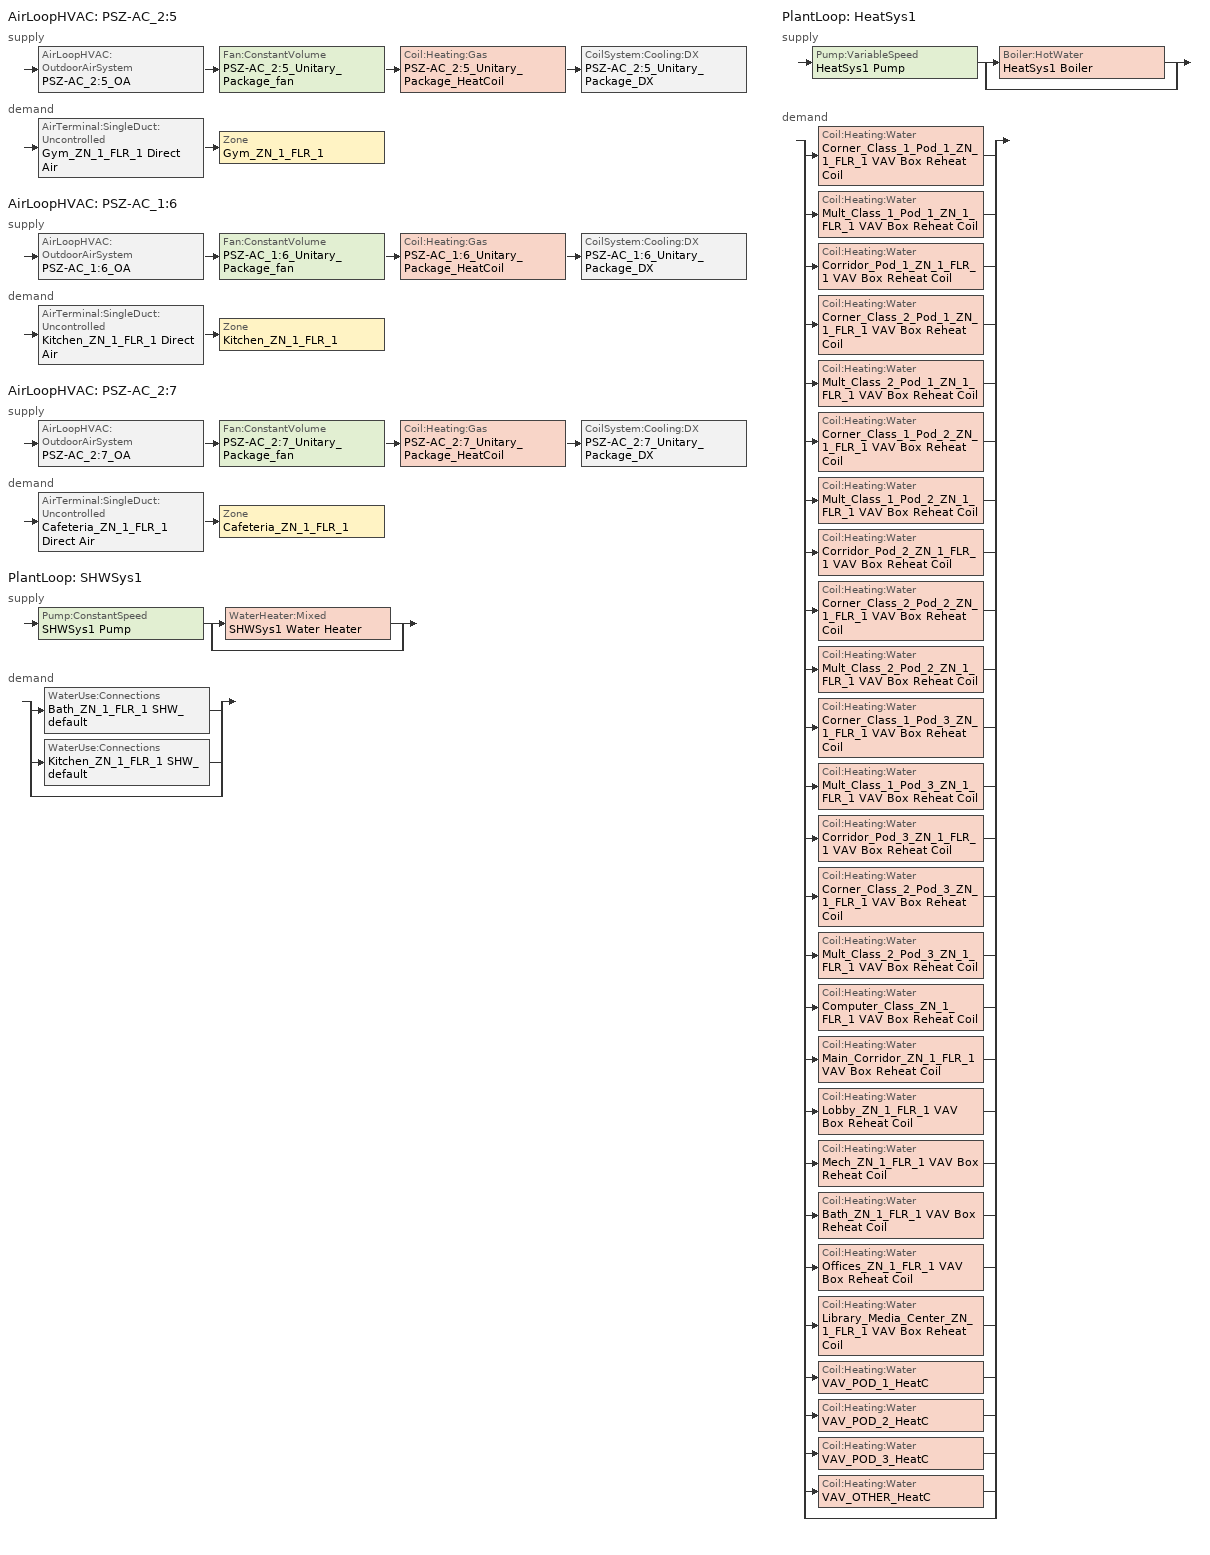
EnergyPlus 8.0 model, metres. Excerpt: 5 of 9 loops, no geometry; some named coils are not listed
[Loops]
AirLoopHVAC 'PSZ-AC_2:5'
 supply: AirLoopHVAC:OutdoorAirSystem 'PSZ-AC_2:5_OA' > Fan:ConstantVolume 'PSZ-AC_2:5_Unitary_Package_fan' > Coil:Heating:Gas 'PSZ-AC_2:5_Unitary_Package_HeatCoil' > CoilSystem:Cooling:DX 'PSZ-AC_2:5_Unitary_Package_DX'
 demand: AirTerminal:SingleDuct:Uncontrolled 'Gym_ZN_1_FLR_1 Direct Air' > Zone 'Gym_ZN_1_FLR_1'
AirLoopHVAC 'PSZ-AC_1:6'
 supply: AirLoopHVAC:OutdoorAirSystem 'PSZ-AC_1:6_OA' > Fan:ConstantVolume 'PSZ-AC_1:6_Unitary_Package_fan' > Coil:Heating:Gas 'PSZ-AC_1:6_Unitary_Package_HeatCoil' > CoilSystem:Cooling:DX 'PSZ-AC_1:6_Unitary_Package_DX'
 demand: AirTerminal:SingleDuct:Uncontrolled 'Kitchen_ZN_1_FLR_1 Direct Air' > Zone 'Kitchen_ZN_1_FLR_1'
AirLoopHVAC 'PSZ-AC_2:7'
 supply: AirLoopHVAC:OutdoorAirSystem 'PSZ-AC_2:7_OA' > Fan:ConstantVolume 'PSZ-AC_2:7_Unitary_Package_fan' > Coil:Heating:Gas 'PSZ-AC_2:7_Unitary_Package_HeatCoil' > CoilSystem:Cooling:DX 'PSZ-AC_2:7_Unitary_Package_DX'
 demand: AirTerminal:SingleDuct:Uncontrolled 'Cafeteria_ZN_1_FLR_1 Direct Air' > Zone 'Cafeteria_ZN_1_FLR_1'
PlantLoop 'SHWSys1'
 supply: Pump:ConstantSpeed 'SHWSys1 Pump' > split
  | WaterHeater:Mixed 'SHWSys1 Water Heater'
  | bypass
 demand: split
  | WaterUse:Connections 'Bath_ZN_1_FLR_1 SHW_default'
  | WaterUse:Connections 'Kitchen_ZN_1_FLR_1 SHW_default'
  | bypass
PlantLoop 'HeatSys1'
 supply: Pump:VariableSpeed 'HeatSys1 Pump' > split
  | Boiler:HotWater 'HeatSys1 Boiler'
  | bypass
 demand: split
  | Coil:Heating:Water 'Corner_Class_1_Pod_1_ZN_1_FLR_1 VAV Box Reheat Coil'
  | Coil:Heating:Water 'Mult_Class_1_Pod_1_ZN_1_FLR_1 VAV Box Reheat Coil'
  | Coil:Heating:Water 'Corridor_Pod_1_ZN_1_FLR_1 VAV Box Reheat Coil'
  | Coil:Heating:Water 'Corner_Class_2_Pod_1_ZN_1_FLR_1 VAV Box Reheat Coil'
  | Coil:Heating:Water 'Mult_Class_2_Pod_1_ZN_1_FLR_1 VAV Box Reheat Coil'
  | Coil:Heating:Water 'Corner_Class_1_Pod_2_ZN_1_FLR_1 VAV Box Reheat Coil'
  | Coil:Heating:Water 'Mult_Class_1_Pod_2_ZN_1_FLR_1 VAV Box Reheat Coil'
  | Coil:Heating:Water 'Corridor_Pod_2_ZN_1_FLR_1 VAV Box Reheat Coil'
  | Coil:Heating:Water 'Corner_Class_2_Pod_2_ZN_1_FLR_1 VAV Box Reheat Coil'
  | Coil:Heating:Water 'Mult_Class_2_Pod_2_ZN_1_FLR_1 VAV Box Reheat Coil'
  | Coil:Heating:Water 'Corner_Class_1_Pod_3_ZN_1_FLR_1 VAV Box Reheat Coil'
  | Coil:Heating:Water 'Mult_Class_1_Pod_3_ZN_1_FLR_1 VAV Box Reheat Coil'
  | Coil:Heating:Water 'Corridor_Pod_3_ZN_1_FLR_1 VAV Box Reheat Coil'
  | Coil:Heating:Water 'Corner_Class_2_Pod_3_ZN_1_FLR_1 VAV Box Reheat Coil'
  | Coil:Heating:Water 'Mult_Class_2_Pod_3_ZN_1_FLR_1 VAV Box Reheat Coil'
  | Coil:Heating:Water 'Computer_Class_ZN_1_FLR_1 VAV Box Reheat Coil'
  | Coil:Heating:Water 'Main_Corridor_ZN_1_FLR_1 VAV Box Reheat Coil'
  | Coil:Heating:Water 'Lobby_ZN_1_FLR_1 VAV Box Reheat Coil'
  | Coil:Heating:Water 'Mech_ZN_1_FLR_1 VAV Box Reheat Coil'
  | Coil:Heating:Water 'Bath_ZN_1_FLR_1 VAV Box Reheat Coil'
  | Coil:Heating:Water 'Offices_ZN_1_FLR_1 VAV Box Reheat Coil'
  | Coil:Heating:Water 'Library_Media_Center_ZN_1_FLR_1 VAV Box Reheat Coil'
  | Coil:Heating:Water 'VAV_POD_1_HeatC'
  | Coil:Heating:Water 'VAV_POD_2_HeatC'
  | Coil:Heating:Water 'VAV_POD_3_HeatC'
  | Coil:Heating:Water 'VAV_OTHER_HeatC'
  | bypass
[Sizing:Zone] Zone Cooling Design Supply Air Temperature Input Method=SupplyAirTemperature; Zone Cooling Design Supply Air Temperature {C}=12.8; Zone Heating Design Supply Air Temperature Input Method=SupplyAirTemperature; Zone Heating Design Supply Air Temperature {C}=40; Zone Cooling Design Supply Air Humidity Ratio {kg-H2O/kg-air}=0.0085; Zone Heating Design Supply Air Humidity Ratio {kg-H2O/kg-air}=0.008; Zone Heating Sizing Factor=0; Zone Cooling Sizing Factor=0; Cooling Design Air Flow Rate {m3/s}=0; Cooling Minimum Air Flow Fraction=0; Heating Design Air Flow Method=DesignDay; Heating Design Air Flow Rate {m3/s}=0
Name | Design Specification Outdoor Air Object | Cooling Design Air Flow Method | Cooling Minimum Air Flow {m3/s}
Gym_ZN_1_FLR_1 | SZ DSOA Gym_ZN_1_FLR_1 | DesignDay | 0
Kitchen_ZN_1_FLR_1 | SZ DSOA Kitchen_ZN_1_FLR_1 | DesignDayWithLimit | 2.35974
Cafeteria_ZN_1_FLR_1 | SZ DSOA Cafeteria_ZN_1_FLR_1 | DesignDay | 0
[DesignSpecification:OutdoorAir]
Name | Outdoor Air Method | Outdoor Air Flow per Zone Floor Area {m3/s-m2} | Outdoor Air Flow per Zone {m3/s}
SZ DSOA Gym_ZN_1_FLR_1 | Flow/Area | 0.00304781
SZ DSOA Kitchen_ZN_1_FLR_1 | Maximum | 0.00113724 | 2.35974
SZ DSOA Cafeteria_ZN_1_FLR_1 | Flow/Area | 0.0101594
[Fan:ZoneExhaust]
Kitchen_ZN_1_FLR_1 Exhaust Fan: Kitchen_Exhaust_SCH, 0.16, 125, 2.35974, Kitchen Exhaust Fan Balanced Exhaust Fraction Schedule
Gym_ZN_1_FLR_1 Dummy Exhaust Fan; Cafeteria_ZN_1_FLR_1 Dummy Exhaust Fan: Kitchen_Exhaust_SCH, 1, 0, 0
[Sizing:System] Type of Load to Size On=Sensible; Design Outdoor Air Flow Rate {m3/s}=AUTOSIZE; Minimum System Air Flow Ratio=1; Preheat Design Temperature {C}=7; Preheat Design Humidity Ratio {kgWater/kgDryAir}=0.008; Precool Design Temperature {C}=12.8; Precool Design Humidity Ratio {kgWater/kgDryAir}=0.008; Central Cooling Design Supply Air Temperature {C}=12.8; Central Heating Design Supply Air Temperature                        !- Central Heating Design Supply Air Temperature {C}=40; Sizing Option=Coincident; 100% Outdoor Air in Cooling=No; 100% Outdoor Air in Heating=No; Central Cooling Design Supply Air Humidity Ratio {kg-H2O/kg-Air}=0.0085; Central Heating Design Supply Air Humidity Ratio {kgWater/kgDryAir}=0.008; Cooling Design Air Flow Method=DesignDay; Cooling Design Air Flow Rate {m3/s}=0; Heating Design Air Flow Method=DesignDay; Heating Design Air Flow Rate {m3/s}=0; System Outdoor Air Method=ZoneSum
PSZ-AC_2:5; PSZ-AC_1:6; PSZ-AC_2:7
[Sizing:Plant] Loop Type=Heating
Name | Design Loop Exit Temperature {C} | Loop Design Temperature Difference {deltaC}
SHWSys1 | 60 | 5
HeatSys1 | 82 | 11
[ZoneControl:Thermostat] Control Type Schedule=Dual Zone Control Type Sched
Name | Zone or ZoneList | Control 1
Gym_ZN_1_FLR_1 Thermostat | Gym_ZN_1_FLR_1 | Gym_ZN_1_FLR_1 DualSPSched
Kitchen_ZN_1_FLR_1 Thermostat | Kitchen_ZN_1_FLR_1 | Kitchen_ZN_1_FLR_1 DualSPSched
Cafeteria_ZN_1_FLR_1 Thermostat | Cafeteria_ZN_1_FLR_1 | Cafeteria_ZN_1_FLR_1 DualSPSched
[ThermostatSetpoint:DualSetpoint] Heating Setpoint Temperature Schedule=HTGSETP_SCH_NO_OPTIMUM; Cooling Setpoint Temperature Schedule=CLGSETP_SCH_NO_OPTIMUM
Gym_ZN_1_FLR_1 DualSPSched; Kitchen_ZN_1_FLR_1 DualSPSched; Cafeteria_ZN_1_FLR_1 DualSPSched
[AirTerminal:SingleDuct:Uncontrolled] Availability Schedule=ALWAYS_ON; Maximum Air Flow Rate {m3/s}=AUTOSIZE
Gym_ZN_1_FLR_1 Direct Air; Kitchen_ZN_1_FLR_1 Direct Air; Cafeteria_ZN_1_FLR_1 Direct Air
[Zone equipment]
Gym_ZN_1_FLR_1: Gym_ZN_1_FLR_1 Dummy Exhaust Fan, Gym_ZN_1_FLR_1 Direct Air
Kitchen_ZN_1_FLR_1: Kitchen_ZN_1_FLR_1 Exhaust Fan, Kitchen_ZN_1_FLR_1 Direct Air
Cafeteria_ZN_1_FLR_1: Cafeteria_ZN_1_FLR_1 Dummy Exhaust Fan, Cafeteria_ZN_1_FLR_1 Direct Air
[Fan:ConstantVolume] Availability Schedule=HVACOperationSchd; Pressure Rise {Pa}=622.5; Maximum Flow Rate {m3/s}=AUTOSIZE; Motor In Airstream Fraction=1
Name | Fan Efficiency | Motor Efficiency
PSZ-AC_2:5_Unitary_Package_fan | 0.546 | 0.84
PSZ-AC_1:6_Unitary_Package_fan; PSZ-AC_2:7_Unitary_Package_fan | 0.56875 | 0.875
[Coil:Cooling:DX:TwoSpeed] Availability Schedule=ALWAYS_ON; Rated High Speed Sensible Heat Ratio=0.67608; Rated Low Speed Sensible Heat Ratio=0.67608
Name | Rated High Speed Total Cooling Capacity {W} | Rated High Speed COP {W/W} | Rated High Speed Air Flow Rate {m3/s} | Total Cooling Capacity Function of Temperature Curve | Total Cooling Capacity Function of Flow Fraction Curve | Energy Input Ratio Function of Temperature Curve | Energy Input Ratio Function of Flow Fraction Curve | Part Load Fraction Correlation Curve | Rated Low Speed Total Cooling Capacity {W} | Rated Low Speed COP {W/W} | Rated Low Speed Air Flow Rate {m3/s} | Low Speed Total Cooling Capacity Function of Temperature Curve | Low Speed Energy Input Ratio Function of Temperature Curve
PSZ-AC_2:5_Unitary_Package_CoolCoil | 32111.35 | 3.49917 | 1.29312 | PSZ-AC_2:5_Unitary_PackagecoolCapFT | PSZ-AC_2:5_Unitary_PackagecoolFFF | PSZ-AC_2:5_Unitary_PackagecoolEIRFT | PSZ-AC_2:5_Unitary_PackagecoolEIRFFF | PSZ-AC_2:5_Unitary_PackagecoolPLR | 32111.35 | 3.49917 | 1.29312 | PSZ-AC_2:5_Unitary_PackagecoolCapFT | PSZ-AC_2:5_Unitary_PackagecoolEIRFT
PSZ-AC_1:6_Unitary_Package_CoolCoil | 58597.89 | 3.2994 | 2.35974 | PSZ-AC_1:6_Unitary_PackagecoolCapFT | PSZ-AC_1:6_Unitary_PackagecoolFFF | PSZ-AC_1:6_Unitary_PackagecoolEIRFT | PSZ-AC_1:6_Unitary_PackagecoolEIRFFF | PSZ-AC_1:6_Unitary_PackagecoolPLR | 58597.89 | 3.2994 | 2.35974 | PSZ-AC_1:6_Unitary_PackagecoolCapFT | PSZ-AC_1:6_Unitary_PackagecoolEIRFT
PSZ-AC_2:7_Unitary_Package_CoolCoil | 79468.57 | 3.23281 | 3.2002 | PSZ-AC_2:7_Unitary_PackagecoolCapFT | PSZ-AC_2:7_Unitary_PackagecoolFFF | PSZ-AC_2:7_Unitary_PackagecoolEIRFT | PSZ-AC_2:7_Unitary_PackagecoolEIRFFF | PSZ-AC_2:7_Unitary_PackagecoolPLR | 79468.57 | 3.23281 | 3.2002 | PSZ-AC_2:7_Unitary_PackagecoolCapFT | PSZ-AC_2:7_Unitary_PackagecoolEIRFT
[Coil:Heating:Water] Availability Schedule=ALWAYS_ON; U-Factor Times Area Value {W/K}=AUTOSIZE; Maximum Water Flow Rate {m3/s}=AUTOSIZE; Performance Input Method=UFactorTimesAreaAndDesignWaterFlowRate; Rated Capacity {W}=AUTOSIZE; Rated Inlet Water Temperature {C}=82.2; Rated Inlet Air Temperature {C}=12.8; Rated Outlet Water Temperature {C}=71.1; Rated Outlet Air Temperature {C}=40
Corner_Class_1_Pod_1_ZN_1_FLR_1 VAV Box Reheat Coil; Mult_Class_1_Pod_1_ZN_1_FLR_1 VAV Box Reheat Coil; Corridor_Pod_1_ZN_1_FLR_1 VAV Box Reheat Coil; Corner_Class_2_Pod_1_ZN_1_FLR_1 VAV Box Reheat Coil; Mult_Class_2_Pod_1_ZN_1_FLR_1 VAV Box Reheat Coil; Corner_Class_1_Pod_2_ZN_1_FLR_1 VAV Box Reheat Coil; Mult_Class_1_Pod_2_ZN_1_FLR_1 VAV Box Reheat Coil; Corridor_Pod_2_ZN_1_FLR_1 VAV Box Reheat Coil; Corner_Class_2_Pod_2_ZN_1_FLR_1 VAV Box Reheat Coil; Mult_Class_2_Pod_2_ZN_1_FLR_1 VAV Box Reheat Coil; Corner_Class_1_Pod_3_ZN_1_FLR_1 VAV Box Reheat Coil; Mult_Class_1_Pod_3_ZN_1_FLR_1 VAV Box Reheat Coil; Corridor_Pod_3_ZN_1_FLR_1 VAV Box Reheat Coil; Corner_Class_2_Pod_3_ZN_1_FLR_1 VAV Box Reheat Coil; Mult_Class_2_Pod_3_ZN_1_FLR_1 VAV Box Reheat Coil; Computer_Class_ZN_1_FLR_1 VAV Box Reheat Coil; Main_Corridor_ZN_1_FLR_1 VAV Box Reheat Coil; Lobby_ZN_1_FLR_1 VAV Box Reheat Coil; Mech_ZN_1_FLR_1 VAV Box Reheat Coil; Bath_ZN_1_FLR_1 VAV Box Reheat Coil; Offices_ZN_1_FLR_1 VAV Box Reheat Coil; Library_Media_Center_ZN_1_FLR_1 VAV Box Reheat Coil
[Coil:Heating:Gas] Availability Schedule=ALWAYS_ON; Gas Burner Efficiency=0.7925; Nominal Capacity {W}=AUTOSIZE
PSZ-AC_2:5_Unitary_Package_HeatCoil; PSZ-AC_1:6_Unitary_Package_HeatCoil; PSZ-AC_2:7_Unitary_Package_HeatCoil
[CoilSystem:Cooling:DX] Availability Schedule=ALWAYS_ON
Name | Cooling Coil
PSZ-AC_2:5_Unitary_Package_DX | PSZ-AC_2:5_Unitary_Package_CoolCoil
PSZ-AC_1:6_Unitary_Package_DX | PSZ-AC_1:6_Unitary_Package_CoolCoil
PSZ-AC_2:7_Unitary_Package_DX | PSZ-AC_2:7_Unitary_Package_CoolCoil
[Controller:OutdoorAir] Minimum Outdoor Air Flow Rate {m3/s}=AUTOSIZE; Maximum Outdoor Air Flow Rate {m3/s}=AUTOSIZE; Economizer Control Action Type=ModulateFlow; Lockout Type=LockoutWithCompressor; Minimum Limit Type=FixedMinimum
Name | Economizer Control Type | Minimum Outdoor Air Schedule | Maximum Fraction of Outdoor Air Schedule
PSZ-AC_2:5_OA_Controller | NoEconomizer | MinOA_Sched | PSZ2_5_Timestep_Econ_Eff_SCH
PSZ-AC_1:6_OA_Controller | DifferentialDryBulb | Kitchen_Exhaust_SCH | PSZ1_6_Timestep_Econ_Eff_SCH
PSZ-AC_2:7_OA_Controller | DifferentialDryBulb | MinOA_MotorizedDamper_Sched | PSZ2_7_Timestep_Econ_Eff_SCH
[AirLoopHVAC] Design Supply Air Flow Rate {m3/s}=AUTOSIZE
PSZ-AC_2:5; PSZ-AC_1:6; PSZ-AC_2:7
[Pump:ConstantSpeed]
SHWSys1 Pump: Rated Flow Rate {m3/s}=autosize; Rated Pump Head {Pa}=29891; Rated Power Consumption {W}=AUTOSIZE; Motor Efficiency=0.3; Fraction of Motor Inefficiencies to Fluid Stream=0; Pump Control Type=Intermittent
[Pump:VariableSpeed]
HeatSys1 Pump: AUTOSIZE, 179352, AUTOSIZE, 0.9, 0, 0, 3.2485, -4.7443, 2.5295, 0, Intermittent
[Boiler:HotWater]
HeatSys1 Boiler: Fuel Type=NATURALGAS; Nominal Capacity {W}=612093; Nominal Thermal Efficiency=0.75; Efficiency Curve Temperature Evaluation Variable=LeavingBoiler; Normalized Boiler Efficiency Curve=HeatSys1 Boiler Efficiency Curve; Design Water Outlet Temperature {C}=81; Design Water Flow Rate {m3/s}=AUTOSIZE; Minimum Part Load Ratio=0; Maximum Part Load Ratio=1.2; Optimum Part Load Ratio=1; Water Outlet Upper Temperature Limit {C}=95; Boiler Flow Mode=LeavingSetpointModulated; Parasitic Electric Load {W}=0; Sizing Factor=1
[SetpointManager:Scheduled] Control Variable=Temperature
Name | Schedule | Setpoint Node or NodeList
HeatSys1 Boiler Setpoint Manager | HW-Loop-Temp-Schedule | HeatSys1 Supply Equipment Outlet Node
SHWSys1 Loop Setpoint Manager | SHWSys1-Loop-Temp-Schedule | SHWSys1 Supply Outlet Node
HeatSys1 Loop Setpoint Manager | HW-Loop-Temp-Schedule | HeatSys1 Supply Outlet Node
[WaterHeater:Mixed] Deadband Temperature Difference {deltaC}=2; Maximum Temperature Limit {C}=82.2222; Heater Control Type=Cycle
Name | Tank Volume {m3} | Setpoint Temperature Schedule | Heater Maximum Capacity {W} | Heater Fuel Type | Heater Thermal Efficiency | Off Cycle Parasitic Fuel Consumption Rate {W} (SWH Enhancement) August 31, 2012 Specify pipe loss for both Off and On cycle parasitic | Off Cycle Parasitic Fuel Type | Off Cycle Parasitic Heat Fraction to Tank | On Cycle Parasitic Fuel Consumption Rate {W}  (SWH Enhancement) August 2, 2012: changed from blank to 7893 btu/h (2313.2 W) for On Cycle Parasitic load to account for pipe loss,                      !- On Cycle Parasitic Fu | On Cycle Parasitic Fuel Type | Ambient Temperature Indicator | Ambient Temperature Zone | Off Cycle Loss Coefficient to Ambient Temperature {W/K} | On Cycle Loss Coefficient to Ambient Temperature {W/K} | Use Side Effectiveness | Source Side Effectiveness | Use Side Design Flow Rate {m3/s} | Source Side Design Flow Rate {m3/s} | Indirect Water Heating Recovery Time {hr} | Heater Minimum Capacity {W} | Heater Thermal Efficiency.   will use a separate parm variable $swh_booster_et, | Off-Cycle Loss Coefficient To Ambient Temperature {W/K}.  will use a separate parm variable $swh_booster_ua  (SWH Enhancement) Aug 17, 2012: Changed from 0 to 6 gallon (0.02271247 m3) and double the tank loss from the code | On-Cycle Loss Coefficient To Ambient Temperature {W/K}.   will use a separate parm variable $swh_booster_ua  (SWH Enhancement) Aug 17, 2012: Changed from 0 to 6 gallon (0.02271247 m3) and double the tank loss from the code | Peak Use Flow Rate {m3/s} | Use Flow Rate Fraction Schedule | Cold Water Supply Temperature Schedule
SHWSys1 Water Heater | 0.75708 | SHWSys1 Water Heater Setpoint Temperature Schedule Name | 58614.21 | NATURALGAS | 0.805127 | 1065.49 | NATURALGAS | 0.8 | 1065.49 | NATURALGAS | zone | MECH_ZN_1_FLR_1 | 9.64329 | 9.64329 | 1 | 1 | AUTOSIZE | AUTOSIZE | 1.5
SHW Booster Water Heater | 0.0227125 | Booster Water Setpoint Temp Schedule | 6000 | Electricity |  |  | Electricity | 0 |  |  | Zone | KITCHEN_ZN_1_FLR_1 |  |  |  |  |  |  |  | 0 | 1 | 2.25797 | 2.25797 | 6.30902e-05 | BLDG_SWH_SCH | Booster Water Inlet Temp Schedule
[PlantLoop] Fluid Type=Water; Minimum Loop Temperature {C}=10; Maximum Loop Flow Rate {m3/s}=AUTOSIZE; Minimum Loop Flow Rate {m3/s}=0; Plant Loop Volume {m3}=AUTOSIZE; Load Distribution Scheme=Optimal
Name | Plant Equipment Operation Scheme | Maximum Loop Temperature {C}
SHWSys1 | SHWSys1 Loop Operation Scheme List | 60
HeatSys1 | HeatSys1 Loop Operation Scheme List | 100
[PlantEquipmentList]
SHWSys1 Equipment List: SHWSys1 Water Heater
HeatSys1 Equipment List: HeatSys1 Boiler
[PlantEquipmentOperation:HeatingLoad] Load Range 1 Lower Limit {W}=0; Load Range 1 Upper Limit {W}=1000000000000000
Name | Range 1 Equipment List
SHWSys1 Operation Scheme | SHWSys1 Equipment List
HeatSys1 Operation Scheme | HeatSys1 Equipment List
[PlantEquipmentOperationSchemes] Control Scheme 1 Schedule=PlantOnSched
Name | Control Scheme 1
SHWSys1 Loop Operation Scheme List | SHWSys1 Operation Scheme
HeatSys1 Loop Operation Scheme List | HeatSys1 Operation Scheme
[SetpointManager:SingleZone:Reheat] Control Variable=Temperature; Minimum Supply Air Temperature {C}=10; Maximum Supply Air Temperature {C}=50
Name | Control Zone | Setpoint Node or NodeList
SupAirTemp MngrGym_ZN_1_FLR_1 | Gym_ZN_1_FLR_1 | PSZ-AC_2:5 Supply Equipment Outlet Node
SupAirTemp MngrKitchen_ZN_1_FLR_1 | Kitchen_ZN_1_FLR_1 | PSZ-AC_1:6 Supply Equipment Outlet Node
SupAirTemp MngrCafeteria_ZN_1_FLR_1 | Cafeteria_ZN_1_FLR_1 | PSZ-AC_2:7 Supply Equipment Outlet Node
[SetpointManager:MixedAir] Control Variable=Temperature
Name | Setpoint Node or NodeList
PSZ-AC_2:5_OAMixed Air Temp Manager | PSZ-AC_2:5_OA-PSZ-AC_2:5_Unitary_PackageNode
PSZ-AC_1:6_OAMixed Air Temp Manager | PSZ-AC_1:6_OA-PSZ-AC_1:6_Unitary_PackageNode
PSZ-AC_2:7_OAMixed Air Temp Manager | PSZ-AC_2:7_OA-PSZ-AC_2:7_Unitary_PackageNode
PSZ-AC_2:5_HeatC Temp Manager | PSZ-AC_2:5_Unitary_PackageCoolCoil air inlet
PSZ-AC_1:6_HeatC Temp Manager | PSZ-AC_1:6_Unitary_PackageCoolCoil air inlet
PSZ-AC_2:7_HeatC Temp Manager | PSZ-AC_2:7_Unitary_PackageCoolCoil air inlet
[SetpointManager:OutdoorAirPretreat]
PSZ-AC_2:7 Heat Exhchanger Supply Air Temp Manager: Control Variable=Temperature; Minimum Setpoint Temperature {C}=-99; Maximum Setpoint Temperature {C}=99; Minimum Setpoint Humidity Ratio {kgWater/kgDryAir}=0.00001; Maximum Setpoint Humidity Ratio {kgWater/kgDryAir}=1; Setpoint Node or NodeList=PSZ-AC_2:7 Heat Recovery Outlet Node
[HeatExchanger:AirToAir:SensibleAndLatent]
PSZ-AC_2:7 OA Heat Recovery: Availability Schedule=Always_On; Nominal Supply Air Flow Rate {m3/s}=AUTOSIZE; Sensible Effectiveness at 100% Heating Air Flow=0.7; Latent Effectiveness at 100% Heating Air Flow=0.6; Sensible Effectiveness at 75% Heating Air Flow=0.7; Latent Effectiveness at 75% Heating Air Flow=0.6; Sensible Effectiveness at 100% Cooling Air Flow=0.75; Latent Effectiveness at 100% Cooling Air Flow=0.6; Sensible Effectiveness at 75% Cooling Air Flow=0.75; Latent Effectiveness at 75% Cooling Air Flow=0.6; Nominal Electric Power {W}=2346.14; Supply Air Outlet Temperature Control=Yes; Heat Exchanger Type=Rotary; Frost Control Type=ExhaustOnly; Threshold Temperature {C}=-23.3; Initial Defrost Time Fraction=0.167; Rate of Defrost Time Fraction Increase {1/K}=1.44
[Refrigeration:Case] Availability Schedule=ALWAYS_ON; Zone=Kitchen_ZN_1_FLR_1; Rated Ambient Temperature {C}=23.88; Rated Ambient Relative Humidity {percent}=55; Rated Total Cooling Capacity per Unit Length {W/m}=734; Case Length {m}=3.66; Latent Case Credit Curve Type=CaseTemperatureMethod; Standard Case Lighting Power per Unit Length {W/m}=33; Case Lighting Schedule=BLDG_LIGHT_SCH; Fraction of Lighting Energy to Case=1; Case Anti-Sweat Heater Power per Unit Length {W/m}=0; Minimum Anti-Sweat Heater Power per Unit Length {W/m}=0; Anti-Sweat Heater Control Type=None; Humidity at Zero Anti-Sweat Heater Energy {percent}=0; Case Height {m}=0; Defrost Energy Correction Curve Type=None
Name | Rated Latent Heat Ratio | Rated Runtime Fraction | Case Operating Temperature {C} | Latent Case Credit Curve | Standard Case Fan Power per Unit Length {W/m} | Operating Case Fan Power per Unit Length {W/m} | Fraction of Anti-Sweat Heater Energy to Case | Case Defrost Power per Unit Length {W/m} | Case Defrost Type | Case Defrost Schedule | Case Defrost Drip-Down Schedule | Under Case HVAC Return Air Fraction | Refrigerated Case Restocking Schedule | Case Credit Fraction Schedule
Kitchen_ZN_1_FLR_1_Case:1_WALKINFREEZER | 0.1 | 0.4 | -23 | Kitchen_ZN_1_FLR_1_Case:1_WALKINFREEZERSingleShelfHorizontal_LatentEnergyMult | 68.3 | 68.3 | 0 | 547 | ELECTRIC | Kitchen_ZN_1_FLR_1_Case:1_WALKINFREEZER_CaseDefrost2aDaySched | Kitchen_ZN_1_FLR_1_Case:1_WALKINFREEZER_CaseDripDown2aDaySched | 0 | Kitchen_ZN_1_FLR_1_Case:1_WALKINFREEZER_WalkInStockingSched | Kitchen_ZN_1_FLR_1_Case:1_WALKINFREEZER_CaseCreditReduxSched
Kitchen_ZN_1_FLR_1_Case:2_SELFCONTAINEDDISPLAYCASE | 0.08 | 0.85 | 2 | Kitchen_ZN_1_FLR_1_Case:2_SELFCONTAINEDDISPLAYCASEMultiShelfVertical_LatentEnergyMult | 55 | 55 | 0.2 | 0 | NONE |  |  | 0.05 | Kitchen_ZN_1_FLR_1_Case:2_SELFCONTAINEDDISPLAYCASE_CaseStockingSched
[Refrigeration:CaseAndWalkInList]
Name | Case or WalkIn 1
RACK1CaseList | Kitchen_ZN_1_FLR_1_Case:1_WALKINFREEZER
RACK2CaseList | Kitchen_ZN_1_FLR_1_Case:2_SELFCONTAINEDDISPLAYCASE
[WaterUse:Equipment] Flow Rate Fraction Schedule=BLDG_SWH_SCH
Name | Peak Flow Rate {m3/s} | Target Temperature Schedule | Hot Water Supply Temperature Schedule | Zone | Sensible Fraction Schedule | Latent Fraction Schedule
Bath_ZN_1_FLR_1 SHW_default | 2.63889e-07 | Bath_ZN_1_FLR_1 SHW_default Temp Sched | Bath_ZN_1_FLR_1 SHW_default Hot Supply Temp Sched | Bath_ZN_1_FLR_1 | Bath_ZN_1_FLR_1 SHW_default Sensible fract sched | Bath_ZN_1_FLR_1 SHW_default Latent fract sched
Kitchen_ZN_1_FLR_1 SHW_default | 0.00010515 | Kitchen_ZN_1_FLR_1 SHW_default Temp Sched | Kitchen_ZN_1_FLR_1 SHW_default Hot Supply Temp Sched | Kitchen_ZN_1_FLR_1 | Kitchen_ZN_1_FLR_1 SHW_default Sensible fract sched | Kitchen_ZN_1_FLR_1 SHW_default Latent fract sched
[WaterUse:Connections]
Name | Water Use Equipment 1
Bath_ZN_1_FLR_1 SHW_default | Bath_ZN_1_FLR_1 SHW_default
Kitchen_ZN_1_FLR_1 SHW_default | Kitchen_ZN_1_FLR_1 SHW_default
[EnergyManagementSystem:Sensor]
Name | Output:Variable or Output:Meter Index Key | Output:Variable or Output:Meter
GYM_ZN_1_FLR_1_Temp | GYM_ZN_1_FLR_1 Air Node | System Node Temperature
PSZ2_5_OAFlowMass | PSZ-AC_2:5_OAInlet Node | System Node Mass Flow Rate
PSZ2_5_HeatingRTF | PSZ-AC_2:5_Unitary_Package_HeatCoil | Heating Coil Runtime Fraction
PSZ2_5_RTF | PSZ-AC_2:5_Unitary_Package_CoolCoil | Cooling Coil Runtime Fraction
PSZ2_5_SpeedRatio | PSZ-AC_2:5_Unitary_Package_DX | Coil System Compressor Speed Ratio
PSZ2_5_Econo_Status | PSZ-AC_2:5 | Air System Outdoor Air Economizer Status
KITCHEN_ZN_1_FLR_1_Temp | KITCHEN_ZN_1_FLR_1 Air Node | System Node Temperature
PSZ1_6_OAFlowMass | PSZ-AC_1:6_OAInlet Node | System Node Mass Flow Rate
PSZ1_6_HeatingRTF | PSZ-AC_1:6_Unitary_Package_HeatCoil | Heating Coil Runtime Fraction
PSZ1_6_RTF | PSZ-AC_1:6_Unitary_Package_CoolCoil | Cooling Coil Runtime Fraction
PSZ1_6_SpeedRatio | PSZ-AC_1:6_Unitary_Package_DX | Coil System Compressor Speed Ratio
PSZ1_6_Econo_Status | PSZ-AC_1:6 | Air System Outdoor Air Economizer Status
CAFETERIA_ZN_1_FLR_1_Temp | CAFETERIA_ZN_1_FLR_1 Air Node | System Node Temperature
PSZ2_7_OAFlowMass | PSZ-AC_2:7_OAInlet Node | System Node Mass Flow Rate
PSZ2_7_HeatingRTF | PSZ-AC_2:7_Unitary_Package_HeatCoil | Heating Coil Runtime Fraction
PSZ2_7_RTF | PSZ-AC_2:7_Unitary_Package_CoolCoil | Cooling Coil Runtime Fraction
PSZ2_7_SpeedRatio | PSZ-AC_2:7_Unitary_Package_DX | Coil System Compressor Speed Ratio
PSZ2_7_Econo_Status | PSZ-AC_2:7 | Air System Outdoor Air Economizer Status
BoilerPLR | HeatSys1 Boiler | Boiler Part Load Ratio
[EnergyManagementSystem:Program]
PSZ1_6_Economizer_CTRL_Prog: SET PSZ1_6_Timestep_Econ_Eff = 0.7; SET PSZ1_6_MaxE = 0.7; SET PSZ1_6_DAT_Rqd = (PSZ1_6_DAT_Rqd*1.8) +32; SET OAT_F = (OAT_F*1.8) +32; SET OAwb_F = (OAwb_F*1.8) +32; IF PSZ1_6_OAFlowMass > (PSZ1_6_OADesignMass * PSZ1_6_OASch); SET PSZ1_6_Econo_Active = 1; ELSE; SET PSZ1_6_Econo_Active = 0; ENDIF; SET PSZ1_6_dT_Needed = 75 - PSZ1_6_DAT_Rqd; SET PSZ1_6_Cool_Des_dT = ((98*0.15) + (75*(1-0.15))) - 55; SET PSZ1_6_Cool_Load = PSZ1_6_dT_Needed/ PSZ1_6_Cool_Des_dT; IF PSZ1_6_Cool_Load > 1; SET PSZ1_6_Cool_Load = 1; ELSEIF PSZ1_6_Cool_Load < 0; SET PSZ1_6_Cool_Load = 0; ENDIF; IF PSZ1_6_Econo_Active == 1; SET PSZ1_6_Stage = PSZ1_6_Number_of_Stages; IF PSZ1_6_Stage == 2; IF PSZ1_6_Cool_Load < 0.6; SET PSZ1_6_Timestep_Econ_Eff = PSZ1_6_MaxE; ELSE; SET PSZ1_6_ECO_Eff = 0-2.18919863612305; SET PSZ1_6_ECO_Eff = PSZ1_6_ECO_Eff + (0-0.674461284910428 * PSZ1_6_Cool_Load); SET PSZ1_6_ECO_Eff = PSZ1_6_ECO_Eff + (0.000459106275872404 * (OAT_F^2)); SET PSZ1_6_ECO_Eff = PSZ1_6_ECO_Eff + (0-0.00000484778537945252 * (OAT_F^3)); SET PSZ1_6_ECO_Eff = PSZ1_6_ECO_Eff + (0.182915713033586 * OAwb_F); SET PSZ1_6_ECO_Eff = PSZ1_6_ECO_Eff + (0-0.00382838660261133 * (OAwb_F^2)); SET PSZ1_6_ECO_Eff = PSZ1_6_ECO_Eff + (0.0000255567460240583 * (OAwb_F^3)); SET PSZ1_6_Timestep_Econ_Eff = PSZ1_6_ECO_Eff; ENDIF; ELSE; SET PSZ1_6_ECO_Eff = 2.36337942464462; SET PSZ1_6_ECO_Eff = PSZ1_6_ECO_Eff + (0-0.409939515512619 * PSZ1_6_Cool_Load); SET PSZ1_6_ECO_Eff = PSZ1_6_ECO_Eff + (0-0.0565205596792225 * OAwb_F); SET PSZ1_6_ECO_Eff = PSZ1_6_ECO_Eff + (0-0.0000632612294169389 * (OAT_F^2)); SET PSZ1_6_Timestep_Econ_Eff = PSZ1_6_ECO_Eff + (0.000571724868775081 * (OAwb_F^2)); ENDIF; IF PSZ1_6_Timestep_Econ_Eff > PSZ1_6_MaxE; SET PSZ1_6_Timestep_Econ_Eff = PSZ1_6_MaxE; ELSEIF PSZ1_6_Timestep_Econ_Eff < (PSZ1_6_OADesignMass * PSZ1_6_OASch); SET PSZ1_6_Timestep_Econ_Eff = (PSZ1_6_OADesignMass * PSZ1_6_OASch); ENDIF; ENDIF
PSZ1_6_Fan_Control: IF PSZ1_6_Number_of_Stages == 1; Return; ENDIF; IF PSZ1_6_HeatingRTF > 0; SET PSZ1_6_Heating = PSZ1_6_HeatingRTF; SET PSZ1_6_Ven = 1 - PSZ1_6_HeatingRTF; SET PSZ1_6_Eco = 0; SET PSZ1_6_Stage1 = 0; SET PSZ1_6_Stage2 = 0; ELSE; SET PSZ1_6_Heating = 0; SET PSZ1_6_EcoSpeed = PSZ1_6_VenSpeed; IF PSZ1_6_SpeedRatio == 0; IF PSZ1_6_RTF > 0; SET PSZ1_6_Stage1 = PSZ1_6_RTF; SET PSZ1_6_Stage2 = 0; SET PSZ1_6_Ven = 1-PSZ1_6_RTF; SET PSZ1_6_Eco = 0; IF PSZ1_6_OAFlowMass > (PSZ1_6_OADesignMass * PSZ1_6_OASch); SET PSZ1_6_Stage1Speed = 1.0; ENDIF; ELSE; SET PSZ1_6_Stage1 = 0; SET PSZ1_6_Stage2 = 0; IF PSZ1_6_OAFlowMass > (PSZ1_6_OADesignMass * PSZ1_6_OASch); SET PSZ1_6_Eco = 1.0; SET PSZ1_6_Ven = 0; SET PSZ1_6_Exp_DAT = PSZ1_6_DAT_Rqd - (1-PSZ1_6_VenSpeed) * KITCHEN_ZN_1_FLR_1_Temp; SET PSZ1_6_Exp_DAT = PSZ1_6_Exp_DAT/PSZ1_6_VenSpeed; IF OAT_F > PSZ1_6_Exp_DAT; SET PSZ1_6_EcoSpeed = PSZ1_6_Stage2Speed; ENDIF; ELSE; SET PSZ1_6_Eco = 0; SET PSZ1_6_Ven = 1.0; ENDIF; ENDIF; ELSE; SET PSZ1_6_Stage1 = 1- PSZ1_6_SpeedRatio; SET PSZ1_6_Stage2 = PSZ1_6_SpeedRatio; SET PSZ1_6_Ven = 0; SET PSZ1_6_Eco = 0; IF PSZ1_6_OAFlowMass > (PSZ1_6_OADesignMass * PSZ1_6_OASch); SET PSZ1_6_Stage1Speed = 1.0; ENDIF; ENDIF; ENDIF; SET PSZ1_6_FPR = PSZ1_6_Ven * (PSZ1_6_VenSpeed ^ PSZ1_6_FanPwrExponent); SET PSZ1_6_FPR = PSZ1_6_FPR + PSZ1_6_Eco * (PSZ1_6_EcoSpeed ^ PSZ1_6_FanPwrExponent); SET PSZ1_6_FPR_1 = PSZ1_6_Stage1 * (PSZ1_6_Stage1Speed ^ PSZ1_6_FanPwrExponent); SET PSZ1_6_FPR = PSZ1_6_FPR + PSZ1_6_FPR_1; SET PSZ1_6_FPR_2 = PSZ1_6_Stage2 * (PSZ1_6_Stage2Speed ^ PSZ1_6_FanPwrExponent); SET PSZ1_6_FPR = PSZ1_6_FPR + PSZ1_6_FPR_2; SET PSZ1_6_FPR_3 = PSZ1_6_Heating * (PSZ1_6_HeatSpeed ^ PSZ1_6_FanPwrExponent); SET PSZ1_6_FanPwrRatio = PSZ1_6_FPR +  PSZ1_6_FPR_3; SET PSZ1_6_Fan_Pressure = PSZ1_6_Fan_DesignPressure * PSZ1_6_FanPwrRatio
PSZ2_7_Economizer_CTRL_Prog: SET PSZ2_7_Timestep_Econ_Eff = 0.7; SET PSZ2_7_MaxE = 0.7; SET PSZ2_7_DAT_Rqd = (PSZ2_7_DAT_Rqd*1.8) +32; SET OAT_F = (OAT_F*1.8) +32; SET OAwb_F = (OAwb_F*1.8) +32; IF PSZ2_7_OAFlowMass > (PSZ2_7_OADesignMass * PSZ2_7_OASch); SET PSZ2_7_Econo_Active = 1; ELSE; SET PSZ2_7_Econo_Active = 0; ENDIF; SET PSZ2_7_dT_Needed = 75 - PSZ2_7_DAT_Rqd; SET PSZ2_7_Cool_Des_dT = ((98*0.15) + (75*(1-0.15))) - 55; SET PSZ2_7_Cool_Load = PSZ2_7_dT_Needed/ PSZ2_7_Cool_Des_dT; IF PSZ2_7_Cool_Load > 1; SET PSZ2_7_Cool_Load = 1; ELSEIF PSZ2_7_Cool_Load < 0; SET PSZ2_7_Cool_Load = 0; ENDIF; IF PSZ2_7_Econo_Active == 1; SET PSZ2_7_Stage = PSZ2_7_Number_of_Stages; IF PSZ2_7_Stage == 2; IF PSZ2_7_Cool_Load < 0.6; SET PSZ2_7_Timestep_Econ_Eff = PSZ2_7_MaxE; ELSE; SET PSZ2_7_ECO_Eff = 0-2.18919863612305; SET PSZ2_7_ECO_Eff = PSZ2_7_ECO_Eff + (0-0.674461284910428 * PSZ2_7_Cool_Load); SET PSZ2_7_ECO_Eff = PSZ2_7_ECO_Eff + (0.000459106275872404 * (OAT_F^2)); SET PSZ2_7_ECO_Eff = PSZ2_7_ECO_Eff + (0-0.00000484778537945252 * (OAT_F^3)); SET PSZ2_7_ECO_Eff = PSZ2_7_ECO_Eff + (0.182915713033586 * OAwb_F); SET PSZ2_7_ECO_Eff = PSZ2_7_ECO_Eff + (0-0.00382838660261133 * (OAwb_F^2)); SET PSZ2_7_ECO_Eff = PSZ2_7_ECO_Eff + (0.0000255567460240583 * (OAwb_F^3)); SET PSZ2_7_Timestep_Econ_Eff = PSZ2_7_ECO_Eff; ENDIF; ELSE; SET PSZ2_7_ECO_Eff = 2.36337942464462; SET PSZ2_7_ECO_Eff = PSZ2_7_ECO_Eff + (0-0.409939515512619 * PSZ2_7_Cool_Load); SET PSZ2_7_ECO_Eff = PSZ2_7_ECO_Eff + (0-0.0565205596792225 * OAwb_F); SET PSZ2_7_ECO_Eff = PSZ2_7_ECO_Eff + (0-0.0000632612294169389 * (OAT_F^2)); SET PSZ2_7_Timestep_Econ_Eff = PSZ2_7_ECO_Eff + (0.000571724868775081 * (OAwb_F^2)); ENDIF; IF PSZ2_7_Timestep_Econ_Eff > PSZ2_7_MaxE; SET PSZ2_7_Timestep_Econ_Eff = PSZ2_7_MaxE; ELSEIF PSZ2_7_Timestep_Econ_Eff < (PSZ2_7_OADesignMass * PSZ2_7_OASch); SET PSZ2_7_Timestep_Econ_Eff = (PSZ2_7_OADesignMass * PSZ2_7_OASch); ENDIF; ENDIF
PSZ2_7_Fan_Control: IF PSZ2_7_Number_of_Stages == 1; Return; ENDIF; IF PSZ2_7_HeatingRTF > 0; SET PSZ2_7_Heating = PSZ2_7_HeatingRTF; SET PSZ2_7_Ven = 1 - PSZ2_7_HeatingRTF; SET PSZ2_7_Eco = 0; SET PSZ2_7_Stage1 = 0; SET PSZ2_7_Stage2 = 0; ELSE; SET PSZ2_7_Heating = 0; SET PSZ2_7_EcoSpeed = PSZ2_7_VenSpeed; IF PSZ2_7_SpeedRatio == 0; IF PSZ2_7_RTF > 0; SET PSZ2_7_Stage1 = PSZ2_7_RTF; SET PSZ2_7_Stage2 = 0; SET PSZ2_7_Ven = 1-PSZ2_7_RTF; SET PSZ2_7_Eco = 0; IF PSZ2_7_OAFlowMass > (PSZ2_7_OADesignMass * PSZ2_7_OASch); SET PSZ2_7_Stage1Speed = 1.0; ENDIF; ELSE; SET PSZ2_7_Stage1 = 0; SET PSZ2_7_Stage2 = 0; IF PSZ2_7_OAFlowMass > (PSZ2_7_OADesignMass * PSZ2_7_OASch); SET PSZ2_7_Eco = 1.0; SET PSZ2_7_Ven = 0; SET PSZ2_7_Exp_DAT = PSZ2_7_DAT_Rqd - (1-PSZ2_7_VenSpeed) * CAFETERIA_ZN_1_FLR_1_Temp; SET PSZ2_7_Exp_DAT = PSZ2_7_Exp_DAT/PSZ2_7_VenSpeed; IF OAT_F > PSZ2_7_Exp_DAT; SET PSZ2_7_EcoSpeed = PSZ2_7_Stage2Speed; ENDIF; ELSE; SET PSZ2_7_Eco = 0; SET PSZ2_7_Ven = 1.0; ENDIF; ENDIF; ELSE; SET PSZ2_7_Stage1 = 1- PSZ2_7_SpeedRatio; SET PSZ2_7_Stage2 = PSZ2_7_SpeedRatio; SET PSZ2_7_Ven = 0; SET PSZ2_7_Eco = 0; IF PSZ2_7_OAFlowMass > (PSZ2_7_OADesignMass * PSZ2_7_OASch); SET PSZ2_7_Stage1Speed = 1.0; ENDIF; ENDIF; ENDIF; SET PSZ2_7_FPR = PSZ2_7_Ven * (PSZ2_7_VenSpeed ^ PSZ2_7_FanPwrExponent); SET PSZ2_7_FPR = PSZ2_7_FPR + PSZ2_7_Eco * (PSZ2_7_EcoSpeed ^ PSZ2_7_FanPwrExponent); SET PSZ2_7_FPR_1 = PSZ2_7_Stage1 * (PSZ2_7_Stage1Speed ^ PSZ2_7_FanPwrExponent); SET PSZ2_7_FPR = PSZ2_7_FPR + PSZ2_7_FPR_1; SET PSZ2_7_FPR_2 = PSZ2_7_Stage2 * (PSZ2_7_Stage2Speed ^ PSZ2_7_FanPwrExponent); SET PSZ2_7_FPR = PSZ2_7_FPR + PSZ2_7_FPR_2; SET PSZ2_7_FPR_3 = PSZ2_7_Heating * (PSZ2_7_HeatSpeed ^ PSZ2_7_FanPwrExponent); SET PSZ2_7_FanPwrRatio = PSZ2_7_FPR +  PSZ2_7_FPR_3; SET PSZ2_7_Fan_Pressure = PSZ2_7_Fan_DesignPressure * PSZ2_7_FanPwrRatio
VAV_POD_2_OPTIMUM_START_DETERMINATION_EMS_Program: SET VAV_POD_2_fan_size_volume = VAV_POD_2_fan_size_mass / 1.225; IF VAV_POD_2_fan_size_volume > 4.719474; SET CLGSETP_SCH_VAV_POD_2_Actuator = CLGSETP_SCH_YES_OPTIMUM_ORIGINAL_SENSOR; SET HTGSETP_SCH_VAV_POD_2_Actuator = HTGSETP_SCH_YES_OPTIMUM_ORIGINAL_SENSOR; Else; SET CLGSETP_SCH_VAV_POD_2_Actuator = NULL; SET HTGSETP_SCH_VAV_POD_2_Actuator = NULL; ENDIF
[EnergyManagementSystem:InternalVariable]
Name | Internal Data Index Key | Internal Data Type
PSZ2_5_Fan_DesignPressure | PSZ-AC_2:5_Unitary_Package_fan | Fan Nominal Pressure Rise
PSZ2_5_DesignFlowMass | PSZ-AC_2:5_OA_CONTROLLER | Outdoor Air Controller Maximum Mass Flow Rate
PSZ2_5_OADesignMass | PSZ-AC_2:5_OA_CONTROLLER | Outdoor Air Controller Minimum Mass Flow Rate
PSZ1_6_Fan_DesignPressure | PSZ-AC_1:6_Unitary_Package_fan | Fan Nominal Pressure Rise
PSZ1_6_DesignFlowMass | PSZ-AC_1:6_OA_CONTROLLER | Outdoor Air Controller Maximum Mass Flow Rate
PSZ1_6_OADesignMass | PSZ-AC_1:6_OA_CONTROLLER | Outdoor Air Controller Minimum Mass Flow Rate
PSZ2_7_Fan_DesignPressure | PSZ-AC_2:7_Unitary_Package_fan | Fan Nominal Pressure Rise
PSZ2_7_DesignFlowMass | PSZ-AC_2:7_OA_CONTROLLER | Outdoor Air Controller Maximum Mass Flow Rate
PSZ2_7_OADesignMass | PSZ-AC_2:7_OA_CONTROLLER | Outdoor Air Controller Minimum Mass Flow Rate
[EnergyManagementSystem:Actuator] Actuated Component Type=Fan; Actuated Component Control Type=Fan Pressure Rise
Name | Actuated Component Unique
PSZ2_5_Fan_Pressure | PSZ-AC_2:5_Unitary_Package_fan
PSZ1_6_Fan_Pressure | PSZ-AC_1:6_Unitary_Package_fan
PSZ2_7_Fan_Pressure | PSZ-AC_2:7_Unitary_Package_fan
[Schedule:Compact]
BLDG_LIGHT_SCH: Through: 6/30, For: Weekdays, Until: 7:00, 0.1773, Until: 21:00, 0.9, Until: 24:00, 0.1773, For: SummerDesignDay, Until: 24:00, 1, For: WinterDesignDay, Until: 24:00, 0, For: WeekEnds Holidays AllOtherDays, Until: 24:00, 0.1773, Through: 9/1, For: Weekdays, Until: 8:00, 0.1773, Until: 20:00, 0.5, Until: 24:00, 0.1773, For: SummerDesignDay, Until: 24:00, 1, For: WinterDesignDay, Until: 24:00, 0, For: WeekEnds Holidays AllOtherDays, Until: 24:00, 0.1773, Through: 12/31, For: Weekdays, Until: 7:00, 0.1773, Until: 21:00, 0.9, Until: 24:00, 0.1773, For: SummerDesignDay, Until: 24:00, 1, For: WinterDesignDay, Until: 24:00, 0, For: WeekEnds Holidays AllOtherDays, Until: 24:00, 0.1773
Booster Water Inlet Temp Schedule: THROUGH: 12/31, FOR: AllDays, UNTIL: 24:00, 60
Booster Water Setpoint Temp Schedule: THROUGH: 12/31, FOR: AllDays, UNTIL: 24:00, 82.22
BLDG_SWH_SCH: Through: 6/15, For: SummerDesignDay, Until: 07:00, 0.05, Until: 08:00, 0.1, Until: 09:00, 0.34, Until: 10:00, 0.6, Until: 11:00, 0.63, Until: 12:00, 0.72, Until: 13:00, 0.79, Until: 14:00, 0.83, Until: 15:00, 0.61, Until: 16:00, 0.65, Until: 18:00, 0.1, Until: 19:00, 0.19, Until: 20:00, 0.25, Until: 22:00, 0.22, Until: 23:00, 0.12, Until: 24:00, 0.09, For: Weekdays, Until: 07:00, 0, Until: 08:00, 0, Until: 09:00, 0.34, Until: 10:00, 0.6, Until: 11:00, 0.63, Until: 12:00, 0.72, Until: 13:00, 0.79, Until: 14:00, 0.83, Until: 15:00, 0.61, Until: 16:00, 0.65, Until: 18:00, 0.1, Until: 19:00, 0.19, Until: 20:00, 0.25, Until: 22:00, 0, Until: 23:00, 0, Until: 24:00, 0, For: WinterDesignDay, Until: 09:00, 0.03, Until: 13:00, 0.05, Until: 24:00, 0.03, For: Saturday, Until: 09:00, 0, Until: 13:00, 0, Until: 24:00, 0, For: Sunday Holidays AllOtherDays, Until: 08:00, 0, Until: 14:00, 0, Until: 24:00, 0, Through: 9/15, For: SummerDesignDay, Until: 07:00, 0.05, Until: 18:00, 0.1, Until: 19:00, 0.19, Until: 20:00, 0.25, Until: 22:00, 0.22, Until: 23:00, 0.12, Until: 24:00, 0.09, For: Weekdays, Until: 08:00, 0, Until: 18:00, 0.1, Until: 19:00, 0.19, Until: 20:00, 0.25, Until: 22:00, 0, Until: 23:00, 0, Until: 24:00, 0, For: WinterDesignDay, Until: 09:00, 0.03, Until: 13:00, 0.05, Until: 24:00, 0.03, For: Saturday, Until: 09:00, 0, Until: 13:00, 0, Until: 24:00, 0, For: Sunday Holidays AllOtherDays, Until: 08:00, 0, Until: 14:00, 0, Until: 24:00, 0, Through: 12/31, For: SummerDesignDay, Until: 07:00, 0.05, Until: 08:00, 0.1, Until: 09:00, 0.34, Until: 10:00, 0.6, Until: 11:00, 0.63, Until: 12:00, 0.72, Until: 13:00, 0.79, Until: 14:00, 0.83, Until: 15:00, 0.61, Until: 16:00, 0.65, Until: 18:00, 0.1, Until: 19:00, 0.19, Until: 20:00, 0.25, Until: 22:00, 0.22, Until: 23:00, 0.12, Until: 24:00, 0.09, For: Weekdays, Until: 07:00, 0, Until: 08:00, 0, Until: 09:00, 0.34, Until: 10:00, 0.6, Until: 11:00, 0.63, Until: 12:00, 0.72, Until: 13:00, 0.79, Until: 14:00, 0.83, Until: 15:00, 0.61, Until: 16:00, 0.65, Until: 18:00, 0.1, Until: 19:00, 0.19, Until: 20:00, 0.25, Until: 22:00, 0, Until: 23:00, 0, Until: 24:00, 0, For: WinterDesignDay, Until: 09:00, 0.03, Until: 13:00, 0.05, Until: 24:00, 0.03, For: Saturday, Until: 09:00, 0, Until: 13:00, 0, Until: 24:00, 0, For: Sunday Holidays AllOtherDays, Until: 08:00, 0, Until: 14:00, 0, Until: 24:00, 0
ALWAYS_ON; PlantOnSched; MinOA_Sched: Through: 12/31, For: AllDays, Until: 24:00, 1
Dual Zone Control Type Sched: Through: 12/31, For: AllDays, Until: 24:00, 4
HW-Loop-Temp-Schedule: Through: 12/31, For: AllDays, Until: 24:00, 82
Kitchen_Exhaust_SCH: Through: 6/30, For: Weekdays SummerDesignDay WinterDesignDay, Until: 08:00, 0, Until: 17:00, 1, Until: 24:00, 0, For: WeekEnds  Holidays AllOtherDays, Until: 24:00, 0, Through: 9/1, For: Weekdays SummerDesignDay WinterDesignDay, Until: 08:00, 0, Until: 17:00, 1, Until: 21:00, 1, Until: 24:00, 0, For: WeekEnds Holidays AllOtherDays, Until: 24:00, 0, Through: 12/31, For: Weekdays SummerDesignDay WinterDesignDay, Until: 08:00, 0, Until: 16:00, 1, Until: 21:00, 1, Until: 24:00, 0, For: WeekEnds Holidays AllOtherDays, Until: 24:00, 0
HVACOperationSchd: Through: 12/31, For: Weekdays SummerDesignDay WinterDesignDay, Until: 07:00, 0, Until: 21:00, 1, Until: 24:00, 0, For: WeekEnds Holidays AllOtherDays, Until: 24:00, 0
HTGSETP_SCH_NO_OPTIMUM: Through: 12/31, For: SummerDesignDay, Until: 24:00, 15.6, For: WinterDesignDay, Until: 24:00, 21, For: Weekdays, Until: 06:00, 15.6, Until: 07:00, 21, Until: 08:00, 21, Until: 21:00, 21, Until: 24:00, 15.6, For: WeekEnds Holidays AllOtherDays, Until: 24:00, 15.6
CLGSETP_SCH_NO_OPTIMUM: Through: 12/31, For: SummerDesignDay, Until: 24:00, 24, For: WinterDesignDay, Until: 24:00, 26.7, For: Weekdays, Until: 06:00, 26.7, Until: 07:00, 24, Until: 08:00, 24, Until: 21:00, 24, Until: 24:00, 26.7, For: WeekEnds Holidays AllOtherDays, Until: 24:00, 26.7
MinOA_MotorizedDamper_Sched: Through: 12/31, For: Weekdays SummerDesignDay WinterDesignDay, Until: 08:00, 0, Until: 21:00, 1, Until: 24:00, 0, For: WeekEnds Holidays AllOtherDays, Until: 24:00, 0
Bath_ZN_1_FLR_1 SHW_default Latent fract sched; Kitchen_ZN_1_FLR_1 SHW_default Latent fract sched: Through: 12/31, For: AllDays, Until: 24:00, 0.05
Bath_ZN_1_FLR_1 SHW_default Sensible fract sched; Kitchen_ZN_1_FLR_1 SHW_default Sensible fract sched: Through: 12/31, For: AllDays, Until: 24:00, 0.2
Bath_ZN_1_FLR_1 SHW_default Temp Sched; Kitchen_ZN_1_FLR_1 SHW_default Temp Sched; SHWSys1-Loop-Temp-Schedule; SHWSys1 Water Heater Setpoint Temperature Schedule Name: Through: 12/31, For: AllDays, Until: 24:00, 60
Bath_ZN_1_FLR_1 SHW_default Hot Supply Temp Sched; Kitchen_ZN_1_FLR_1 SHW_default Hot Supply Temp Sched: Through: 12/31, For: AllDays, Until: 24:00, 55
Kitchen_ZN_1_FLR_1_Case:1_WALKINFREEZER_CaseDefrost2aDaySched: Through: 12/31, For:AllDays, Interpolate:Yes, Until: 11:00, 0, Until: 11:20, 1, Until: 23:00, 0, Until: 23:20, 1, Until: 24:00, 0
Kitchen_ZN_1_FLR_1_Case:1_WALKINFREEZER_CaseDripDown2aDaySched: Through: 12/31, For:AllDays, Interpolate:Yes, Until: 11:00, 0, Until: 11:30, 1, Until: 23:00, 0, Until: 23:30, 1, Until: 24:00, 0
Kitchen_ZN_1_FLR_1_Case:1_WALKINFREEZER_WalkInStockingSched: Through: 12/31, For: Tuesday Friday, Until: 4:00, 0, Until: 5:00, 725, Until: 6:00, 417, Until: 7:00, 290, Until: 24:00, 0, For: AllOtherDays, Until: 4:00, 0, Until: 5:00, 125, Until: 6:00, 117, Until: 7:00, 90, Until: 19:00, 0, Until: 20:00, 125, Until: 21:00, 117, Until: 22:00, 90, Until: 24:00, 0
Kitchen_ZN_1_FLR_1_Case:1_WALKINFREEZER_CaseCreditReduxSched: Through: 12/31, For:AllDays, Interpolate:No, Until: 7:00, 0.2, Until: 21:00, 0.4, Until: 24:00, 0.2
Kitchen_ZN_1_FLR_1_Case:2_SELFCONTAINEDDISPLAYCASE_CaseStockingSched: Through: 12/31, For:AllDays, Until: 6:00, 0, Until: 7:00, 50, Until: 9:00, 70, Until: 10:00, 80, Until: 11:00, 70, Until: 13:00, 50, Until: 14:00, 80, Until: 15:00, 90, Until: 16:00, 80, Until: 24:00, 0
Kitchen Exhaust Fan Balanced Exhaust Fraction Schedule: Through: 6/30, For: Weekdays SummerDesignDay WinterDesignDay, Until: 08:00, 0, Until: 17:00, 0, Until: 24:00, 0, For: WeekEnds  Holidays AllOtherDays, Until: 24:00, 0, Through: 9/1, For: Weekdays SummerDesignDay WinterDesignDay, Until: 08:00, 0, Until: 17:00, 0, Until: 21:00, 0, Until: 24:00, 0, For: WeekEnds Holidays AllOtherDays, Until: 24:00, 0, Through: 12/31, For: Weekdays SummerDesignDay WinterDesignDay, Until: 08:00, 0, Until: 16:00, 0, Until: 21:00, 0, Until: 24:00, 0, For: WeekEnds Holidays AllOtherDays, Until: 24:00, 0
[Curve:Quadratic]
Name | Coefficient1 Constant | Coefficient2 x | Coefficient3 x**2 | Minimum Value of x | Maximum Value of x
HeatSys1 Boiler Efficiency Curve | 1 | 0 | 0 | 0 | 1
PSZ-AC_2:5_Unitary_PackagecoolFFF; PSZ-AC_1:6_Unitary_PackagecoolFFF; PSZ-AC_2:7_Unitary_PackagecoolFFF | 0.8 | 0.2 | 0 | 0.5 | 1.5
PSZ-AC_2:5_Unitary_PackagecoolEIRFFF; PSZ-AC_1:6_Unitary_PackagecoolEIRFFF; PSZ-AC_2:7_Unitary_PackagecoolEIRFFF | 1.156 | -0.1816 | 0.0256 | 0.5 | 1.5
PSZ-AC_2:5_Unitary_PackagecoolPLR; PSZ-AC_1:6_Unitary_PackagecoolPLR; PSZ-AC_2:7_Unitary_PackagecoolPLR | 0.75 | 0.25 | 0 | 0 | 1
[Curve:Cubic] Minimum Value of x=-35; Maximum Value of x=20
Name | Coefficient1 Constant | Coefficient2 x | Coefficient3 x**2 | Coefficient4 x**3
Kitchen_ZN_1_FLR_1_Case:1_WALKINFREEZERSingleShelfHorizontal_LatentEnergyMult | 0.0236 | 0.0006 | 0 | 0
Kitchen_ZN_1_FLR_1_Case:2_SELFCONTAINEDDISPLAYCASEMultiShelfVertical_LatentEnergyMult | 0.0265263 | 0.00107803 | 6.02558e-05 | 1.23732e-06
[Curve:Biquadratic] Minimum Value of x=12.77778; Maximum Value of x=23.88889; Minimum Value of y=21.11111; Maximum Value of y=46.11111
Name | Coefficient1 Constant | Coefficient2 x | Coefficient3 x**2 | Coefficient4 y | Coefficient5 y**2 | Coefficient6 x*y
PSZ-AC_2:5_Unitary_PackagecoolCapFT; PSZ-AC_1:6_Unitary_PackagecoolCapFT; PSZ-AC_2:7_Unitary_PackagecoolCapFT | 0.766956 | 0.0107756 | -4.14703e-05 | 0.00134961 | -0.000261144 | 0.000457488
PSZ-AC_2:5_Unitary_PackagecoolEIRFT; PSZ-AC_1:6_Unitary_PackagecoolEIRFT; PSZ-AC_2:7_Unitary_PackagecoolEIRFT | 0.297145 | 0.0430933 | -0.000748766 | 0.00597727 | 0.000482112 | -0.000956448
[Schedule:Constant]
PSZ2_5_Timestep_Econ_Eff_SCH; PSZ1_6_Timestep_Econ_Eff_SCH; PSZ2_7_Timestep_Econ_Eff_SCH: Fraction, 0.7
